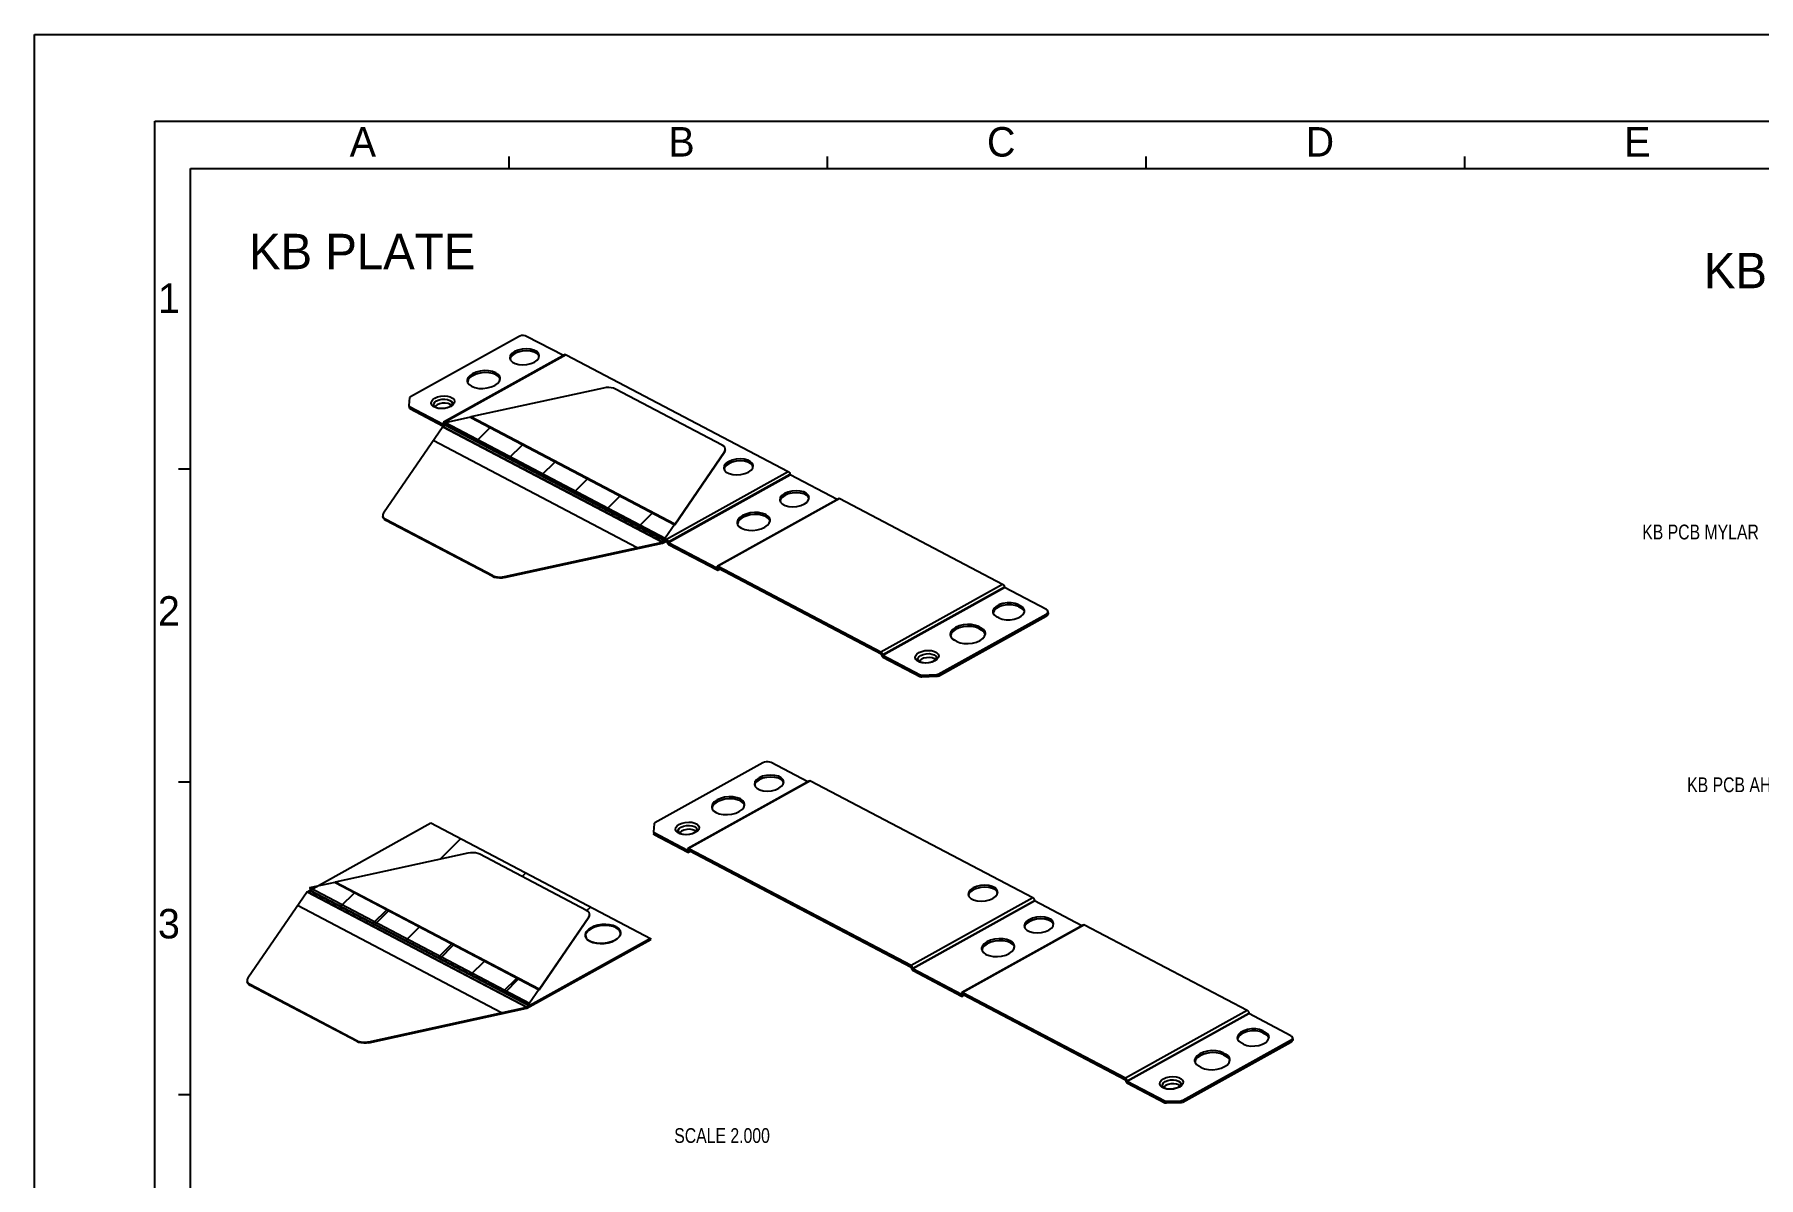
# Model space of a CAD drawing. Header units: millimetres. Extents: x 0 to 594, y 0 to 420.
# Drawn here: x 0 to 292.2, y 226.3 to 420 of the extents above; entities that cross this region are included whole.
import ezdxf

# ---------------------------------------------------------------- set-up
doc = ezdxf.new("R2010")
doc.units = ezdxf.units.MM
doc.header["$LTSCALE"] = 32.67
doc.layers.get('0').update_dxf_attribs({"linetype": 'CONTINUOUS'})
doc.layers.add('ASSEM_MEM', color=7, linetype='CONTINUOUS')
doc.styles.get("Standard").update_dxf_attribs({"font": 'txt', "width": 0.8})
doc.styles.add('TEXTSTYLE_2', font='txt')
doc.styles.add('TEXTSTYLE_7', font='ar_wgl__.ttf')

msp = doc.modelspace()

# ---------------------------------------------------------------- linework, layer by layer
at = {"color": 7, "linetype": 'CONTINUOUS'}
for p, q in [((0, 0), (0, 420)), ((0, 420), (594, 420)), ((20.422, 20.309), (20.422, 405.309)), ((20.422, 405.309), (571.422, 405.309)), ((80.422, 397.309), (80.422, 399.309)), ((134.422, 397.309), (134.422, 399.309)), ((188.422, 397.309), (188.422, 399.309)), ((242.422, 397.309), (242.422, 399.309)), ((26.422, 28.309), (26.422, 397.309)), ((26.422, 397.309), (564.922, 397.309)), ((26.422, 346.309), (24.422, 346.309)), ((26.422, 293.309), (24.422, 293.309)), ((26.422, 240.309), (24.422, 240.309))]:
    msp.add_line(p, q, dxfattribs=at)
at = {"layer": 'ASSEM_MEM', "color": 7, "linetype": 'CONTINUOUS'}
for p, q in [((82.001, 368.787), (63.713, 358.616)), ((89.627, 365.575), (83.41, 368.843)), ((89.93, 365.744), (69.31, 354.277)), ((90.094, 365.731), (69.474, 354.264)), ((81.984, 366.169), (81.397, 365.916)), ((85.506, 365.436), (85.45, 365.597)), ((85.456, 365.18), (85.537, 365.595)), ((90.094, 365.731), (127.738, 345.945)), ((74.871, 362.436), (74.273, 362.173)), ((80.557, 365.144), (80.674, 364.805)), ((80.669, 365.223), (80.619, 364.966)), ((73.336, 361.267), (73.398, 361.021)), ((73.494, 361.467), (73.377, 361.105)), ((96.44, 360.079), (73.953, 355.176)), ((78.882, 361.682), (78.634, 362.035)), ((78.903, 361.598), (78.882, 361.682)), ((78.914, 361.631), (78.913, 361.773)), ((116.558, 350.388), (98.46, 359.9)), ((63.583, 358.459), (63.47, 357.112)), ((63.47, 357.112), (63.47, 357.092)), ((63.47, 357.092), (63.5, 356.755)), ((63.573, 356.964), (63.604, 356.628)), ((63.573, 356.964), (69.243, 353.984)), ((63.604, 356.628), (69.274, 353.648)), ((67.553, 356.96), (67.303, 357.22)), ((67.936, 356.759), (67.553, 356.96)), ((67.907, 356.996), (67.857, 356.921)), ((68.218, 357.226), (67.907, 356.996)), ((70.547, 356.963), (70.084, 356.763)), ((70.383, 356.977), (70.656, 357.17)), ((70.903, 357.219), (70.547, 356.963)), ((71.128, 357.516), (70.903, 357.219)), ((69.191, 353.534), (69.706, 353.821)), ((69.244, 354.186), (69.235, 354.068)), ((69.243, 353.984), (69.235, 354.068)), ((69.433, 353.681), (69.243, 353.984)), ((69.293, 354.265), (69.244, 354.186)), ((69.264, 353.575), (106.505, 334.002)), ((69.274, 353.648), (69.354, 353.625)), ((69.309, 354.276), (69.293, 354.265)), ((69.504, 353.927), (69.293, 354.265)), ((69.474, 354.264), (107.118, 334.478)), ((69.488, 353.7), (69.503, 353.725)), ((69.503, 353.725), (69.512, 353.843)), ((69.512, 353.843), (69.504, 353.927)), ((69.504, 353.927), (69.706, 353.821)), ((69.586, 353.884), (69.512, 353.843)), ((69.632, 353.78), (106.873, 334.207)), ((69.668, 354.242), (73.953, 355.176)), ((69.668, 354.242), (69.706, 353.821)), ((69.668, 354.242), (106.909, 334.668)), ((69.706, 353.821), (106.947, 334.248)), ((73.953, 355.176), (73.961, 355.092)), ((108.515, 337.01), (73.953, 355.176)), ((73.961, 355.092), (108.523, 336.926)), ((69.191, 353.534), (59.154, 338.901)), ((69.191, 353.534), (106.431, 333.961)), ((74.912, 351.085), (77.263, 353.436)), ((80.418, 348.191), (82.769, 350.542)), ((108.515, 337.01), (116.945, 349.301)), ((108.523, 336.926), (116.953, 349.217)), ((116.945, 349.301), (117.058, 349.54)), ((116.945, 349.301), (116.953, 349.217)), ((116.953, 349.217), (117.034, 349.365)), ((117.058, 349.54), (117.077, 349.75)), ((85.924, 345.297), (88.276, 347.648)), ((107.118, 334.478), (127.738, 345.945)), ((107.417, 334), (128.037, 345.468)), ((107.425, 333.916), (128.045, 345.384)), ((116.819, 346.485), (116.937, 346.146)), ((116.929, 346.564), (116.88, 346.308)), ((117.659, 347.258), (117.628, 347.595)), ((118.245, 347.511), (117.659, 347.258)), ((121.767, 346.778), (121.711, 346.941)), ((121.718, 346.523), (121.798, 346.937)), ((128.045, 345.384), (128.037, 345.468)), ((136.043, 341.18), (128.045, 345.384)), ((91.431, 342.403), (93.782, 344.754)), ((96.937, 339.509), (99.288, 341.86)), ((127.728, 342.126), (127.141, 341.874)), ((102.443, 336.615), (104.795, 338.966)), ((136.346, 341.348), (115.726, 329.881)), ((136.51, 341.335), (115.89, 329.868)), ((126.301, 341.101), (126.418, 340.762)), ((126.413, 341.18), (126.363, 340.923)), ((131.25, 341.394), (131.195, 341.555)), ((131.2, 341.137), (131.281, 341.553)), ((136.51, 341.335), (164.071, 326.849)), ((59.022, 338.453), (59.037, 338.285)), ((59.541, 337.815), (59.556, 337.647)), ((77.639, 328.303), (59.541, 337.815)), ((77.655, 328.134), (59.556, 337.647)), ((108.515, 337.01), (106.909, 334.668)), ((108.515, 337.01), (108.523, 336.926)), ((119.08, 337.224), (119.142, 336.979)), ((119.238, 337.424), (119.121, 337.062)), ((120.615, 338.393), (120.017, 338.13)), ((124.626, 337.639), (124.378, 337.992)), ((124.647, 337.556), (124.626, 337.639)), ((124.658, 337.588), (124.657, 337.73)), ((79.659, 328.124), (106.431, 333.961)), ((79.674, 327.956), (106.446, 333.793)), ((106.431, 333.961), (106.947, 334.248)), ((106.431, 333.961), (106.446, 333.793)), ((106.446, 333.793), (107.101, 334.157)), ((106.52, 333.834), (106.505, 334.002)), ((106.888, 334.039), (106.873, 334.207)), ((106.947, 334.248), (106.909, 334.668)), ((106.962, 334.08), (106.947, 334.248)), ((106.947, 334.248), (107.148, 334.142)), ((107.148, 334.142), (107.317, 334.28)), ((107.156, 334.058), (107.148, 334.142)), ((107.256, 333.778), (107.425, 333.916)), ((107.425, 333.916), (107.417, 334)), ((107.425, 333.916), (115.659, 329.588)), ((107.455, 333.58), (115.69, 329.252)), ((77.655, 328.134), (77.639, 328.303)), ((79.674, 327.956), (79.659, 328.124)), ((115.661, 329.79), (115.652, 329.672)), ((115.659, 329.588), (115.652, 329.672)), ((115.871, 329.251), (115.659, 329.588)), ((115.709, 329.869), (115.661, 329.79)), ((115.726, 329.88), (115.709, 329.869)), ((115.921, 329.531), (115.709, 329.869)), ((116.157, 329.407), (115.854, 329.239)), ((115.854, 329.239), (115.871, 329.251)), ((115.871, 329.251), (115.919, 329.329)), ((115.89, 329.868), (143.451, 315.382)), ((115.919, 329.329), (115.928, 329.447)), ((115.921, 329.531), (143.481, 315.046)), ((115.928, 329.447), (115.921, 329.531)), ((116.002, 329.488), (115.928, 329.447)), ((143.451, 315.382), (164.071, 326.849)), ((143.75, 314.904), (164.37, 326.371)), ((143.758, 314.82), (164.378, 326.287)), ((164.378, 326.287), (164.37, 326.371)), ((171.503, 322.542), (164.378, 326.287)), ((153.15, 311.609), (171.439, 321.779)), ((153.181, 311.272), (171.47, 321.443)), ((162.399, 322.129), (162.432, 321.97)), ((162.444, 322.015), (162.44, 321.957)), ((162.626, 322.396), (162.444, 322.015)), ((166.73, 323.378), (167.133, 323.166)), ((166.761, 323.042), (166.73, 323.378)), ((166.761, 323.042), (167.164, 322.83)), ((167.532, 322.876), (167.133, 323.166)), ((167.164, 322.83), (167.133, 323.166)), ((167.563, 322.539), (167.164, 322.83)), ((167.772, 322.203), (167.563, 322.539)), ((167.768, 322.145), (167.782, 322.368)), ((171.439, 321.779), (171.634, 321.923)), ((171.439, 321.779), (171.47, 321.443)), ((171.664, 321.587), (171.47, 321.443)), ((171.774, 321.751), (171.664, 321.587)), ((171.763, 322.223), (171.793, 321.886)), ((171.793, 321.886), (171.774, 321.751)), ((160.029, 319.651), (160.432, 319.439)), ((160.059, 319.315), (160.029, 319.651)), ((160.059, 319.315), (160.462, 319.103)), ((160.849, 319.144), (160.432, 319.439)), ((160.462, 319.103), (160.432, 319.439)), ((160.879, 318.808), (160.462, 319.103)), ((161.127, 318.455), (160.879, 318.808)), ((161.159, 318.404), (161.159, 318.545)), ((163.451, 321.118), (163.048, 321.33)), ((155.178, 318.252), (155.24, 318.006)), ((155.336, 318.451), (155.219, 318.09)), ((156.308, 317.146), (155.905, 317.358)), ((161.148, 318.371), (161.127, 318.455)), ((143.481, 315.046), (143.65, 315.183)), ((143.489, 314.961), (143.481, 315.046)), ((143.589, 314.682), (143.758, 314.82)), ((143.758, 314.82), (143.75, 314.904)), ((143.758, 314.82), (150.1, 311.487)), ((143.788, 314.484), (150.13, 311.15)), ((149.596, 313.839), (149.347, 314.098)), ((149.98, 313.637), (149.596, 313.839)), ((149.95, 313.875), (149.901, 313.8)), ((150.262, 314.105), (149.95, 313.875)), ((152.59, 313.842), (152.127, 313.642)), ((152.426, 313.855), (152.699, 314.049)), ((152.947, 314.098), (152.59, 313.842)), ((153.172, 314.395), (152.947, 314.098)), ((150.13, 311.15), (150.1, 311.487)), ((150.376, 311.435), (152.863, 311.534)), ((150.407, 311.098), (150.376, 311.435)), ((152.894, 311.198), (150.407, 311.098)), ((152.863, 311.534), (152.894, 311.198)), ((153.15, 311.609), (153.181, 311.272)), ((123.44, 296.562), (105.152, 286.391)), ((131.066, 293.351), (124.849, 296.618)), ((131.369, 293.519), (110.749, 282.052)), ((131.533, 293.506), (110.913, 282.039)), ((121.997, 292.919), (122.114, 292.58)), ((122.108, 292.998), (122.058, 292.741)), ((123.423, 293.944), (122.836, 293.691)), ((126.945, 293.212), (126.89, 293.373)), ((126.896, 292.955), (126.976, 293.37)), ((131.533, 293.506), (169.177, 273.721)), ((116.31, 290.211), (115.712, 289.948)), ((120.321, 289.457), (120.073, 289.81)), ((120.342, 289.373), (120.321, 289.457)), ((120.353, 289.406), (120.353, 289.548)), ((46.714, 275), (67.186, 286.385)), ((67.186, 286.385), (104.427, 266.812)), ((114.776, 289.042), (114.837, 288.796)), ((114.934, 289.242), (114.816, 288.88)), ((68.747, 280.233), (72.242, 283.728)), ((105.022, 286.234), (104.909, 284.887)), ((104.909, 284.887), (104.909, 284.867)), ((104.909, 284.867), (104.939, 284.531)), ((105.013, 284.739), (105.043, 284.403)), ((105.013, 284.739), (110.682, 281.759)), ((105.043, 284.403), (110.713, 281.423)), ((108.992, 284.735), (108.743, 284.995)), ((109.376, 284.534), (108.992, 284.735)), ((109.346, 284.771), (109.296, 284.696)), ((109.658, 285.001), (109.346, 284.771)), ((111.986, 284.739), (111.523, 284.539)), ((111.822, 284.752), (112.095, 284.945)), ((112.343, 284.994), (111.986, 284.739)), ((112.568, 285.291), (112.343, 284.994)), ((73.448, 281.257), (50.961, 276.355)), ((93.566, 271.567), (75.467, 281.079)), ((110.684, 281.961), (110.675, 281.843)), ((110.682, 281.759), (110.675, 281.843)), ((110.894, 281.422), (110.682, 281.759)), ((110.732, 282.04), (110.684, 281.961)), ((110.749, 282.051), (110.732, 282.04)), ((110.944, 281.702), (110.732, 282.04)), ((111.18, 281.578), (110.877, 281.41)), ((110.877, 281.41), (110.894, 281.422)), ((110.894, 281.422), (110.942, 281.5)), ((110.913, 282.039), (148.557, 262.253)), ((110.942, 281.5), (110.951, 281.618)), ((110.951, 281.618), (110.944, 281.702)), ((110.944, 281.702), (148.588, 261.917)), ((111.025, 281.659), (110.951, 281.618)), ((82.63, 277.314), (83.255, 277.939)), ((46.198, 274.713), (36.161, 260.08)), ((46.198, 274.713), (46.714, 275)), ((46.198, 274.713), (83.439, 255.14)), ((46.272, 274.754), (83.512, 255.181)), ((46.64, 274.959), (83.881, 255.385)), ((46.676, 275.42), (50.961, 276.355)), ((46.676, 275.42), (46.714, 275)), ((46.676, 275.42), (83.916, 255.847)), ((46.714, 275), (83.954, 255.426)), ((50.961, 276.355), (50.968, 276.27)), ((85.523, 258.189), (50.961, 276.355)), ((50.968, 276.27), (85.53, 258.105)), ((159.098, 275.033), (159.067, 275.37)), ((159.684, 275.286), (159.098, 275.033)), ((163.207, 274.553), (163.15, 274.716)), ((163.157, 274.298), (163.238, 274.712)), ((51.919, 272.264), (54.271, 274.615)), ((93.636, 271.519), (94.268, 272.151)), ((148.557, 262.253), (169.177, 273.721)), ((148.856, 261.776), (169.476, 273.243)), ((148.864, 261.691), (169.484, 273.159)), ((158.258, 274.261), (158.376, 273.921)), ((158.369, 274.339), (158.319, 274.084)), ((169.484, 273.159), (169.476, 273.243)), ((177.483, 268.955), (169.484, 273.159)), ((57.426, 269.37), (59.777, 271.721)), ((57.726, 269.212), (60.025, 271.51)), ((62.932, 266.475), (65.283, 268.827)), ((85.523, 258.189), (93.953, 270.48)), ((85.53, 258.105), (93.961, 270.396)), ((93.953, 270.48), (94.066, 270.718)), ((93.953, 270.48), (93.961, 270.396)), ((93.961, 270.396), (94.042, 270.543)), ((94.066, 270.718), (94.085, 270.928)), ((177.785, 269.123), (157.166, 257.656)), ((177.949, 269.11), (157.329, 257.643)), ((167.741, 268.876), (167.858, 268.538)), ((167.852, 268.955), (167.802, 268.698)), ((169.167, 269.901), (168.58, 269.649)), ((172.689, 269.169), (172.634, 269.33)), ((172.64, 268.912), (172.72, 269.328)), ((177.949, 269.11), (205.51, 254.624)), ((68.438, 263.581), (70.79, 265.933)), ((83.454, 254.972), (104.442, 266.644)), ((104.427, 266.812), (83.954, 255.426)), ((93.382, 267.15), (93.379, 267.162)), ((93.408, 267.448), (93.383, 267.207)), ((94.141, 266.323), (94.133, 266.327)), ((94.239, 268.561), (94.268, 268.578)), ((94.268, 268.578), (94.283, 268.587)), ((94.283, 268.587), (94.306, 268.6)), ((94.306, 268.6), (94.33, 268.613)), ((94.887, 268.692), (94.345, 268.445)), ((95.882, 265.932), (95.871, 265.932)), ((97.21, 266.067), (97.201, 266.065)), ((97.826, 266.248), (97.816, 266.245)), ((98.808, 266.796), (98.801, 266.791)), ((99.124, 267.134), (99.12, 267.129)), ((99.301, 267.491), (99.334, 267.824)), ((99.337, 267.697), (99.336, 267.69)), ((104.427, 266.812), (104.442, 266.644)), ((162.054, 266.168), (161.456, 265.905)), ((68.739, 263.423), (71.038, 265.722)), ((73.945, 260.687), (76.296, 263.038)), ((160.52, 264.999), (160.581, 264.754)), ((160.678, 265.199), (160.56, 264.837)), ((166.065, 265.414), (165.818, 265.767)), ((166.086, 265.331), (166.065, 265.414)), ((166.097, 265.364), (166.097, 265.505)), ((79.451, 257.793), (81.802, 260.144)), ((148.588, 261.917), (148.756, 262.055)), ((148.595, 261.833), (148.588, 261.917)), ((148.696, 261.554), (148.864, 261.691)), ((148.864, 261.691), (148.856, 261.776)), ((148.864, 261.691), (157.099, 257.363)), ((148.895, 261.355), (157.129, 257.027)), ((36.03, 259.632), (36.045, 259.464)), ((36.549, 258.993), (36.564, 258.825)), ((54.647, 249.481), (36.549, 258.993)), ((54.662, 249.313), (36.564, 258.825)), ((79.752, 257.635), (82.05, 259.934)), ((85.523, 258.189), (83.916, 255.847)), ((85.523, 258.189), (85.53, 258.105)), ((157.1, 257.566), (157.091, 257.448)), ((157.099, 257.363), (157.091, 257.448)), ((157.31, 257.026), (157.099, 257.363)), ((157.148, 257.644), (157.1, 257.566)), ((157.165, 257.655), (157.148, 257.644)), ((157.36, 257.306), (157.148, 257.644)), ((157.596, 257.182), (157.293, 257.014)), ((157.329, 257.643), (184.89, 243.157)), ((157.359, 257.104), (157.368, 257.222)), ((157.36, 257.306), (184.921, 242.821)), ((157.368, 257.222), (157.36, 257.306)), ((157.442, 257.263), (157.368, 257.222)), ((56.667, 249.303), (83.439, 255.14)), ((56.682, 249.134), (83.454, 254.972)), ((83.439, 255.14), (83.954, 255.426)), ((83.439, 255.14), (83.454, 254.972)), ((83.528, 255.012), (83.512, 255.181)), ((83.896, 255.217), (83.881, 255.385)), ((83.954, 255.426), (83.916, 255.847)), ((83.97, 255.258), (83.954, 255.426)), ((157.294, 257.014), (157.31, 257.026)), ((157.31, 257.026), (157.359, 257.104)), ((184.89, 243.157), (205.51, 254.624)), ((185.19, 242.679), (205.809, 254.146)), ((185.197, 242.595), (205.817, 254.062)), ((205.817, 254.062), (205.809, 254.146)), ((212.943, 250.317), (205.817, 254.062)), ((54.662, 249.313), (54.647, 249.481)), ((56.682, 249.134), (56.667, 249.303)), ((194.59, 239.384), (212.878, 249.554)), ((194.62, 239.047), (212.909, 249.218)), ((203.839, 249.904), (203.871, 249.745)), ((203.883, 249.79), (203.879, 249.732)), ((204.065, 250.171), (203.883, 249.79)), ((204.891, 248.893), (204.487, 249.105)), ((208.169, 251.153), (208.573, 250.941)), ((208.2, 250.817), (208.169, 251.153)), ((208.2, 250.817), (208.603, 250.605)), ((208.972, 250.651), (208.573, 250.941)), ((208.603, 250.605), (208.573, 250.941)), ((209.002, 250.314), (208.603, 250.605)), ((209.211, 249.978), (209.002, 250.314)), ((209.207, 249.92), (209.222, 250.143)), ((212.878, 249.554), (213.073, 249.698)), ((212.878, 249.554), (212.909, 249.218)), ((213.103, 249.362), (212.909, 249.218)), ((213.213, 249.526), (213.103, 249.362)), ((213.202, 249.998), (213.233, 249.662)), ((213.233, 249.661), (213.213, 249.526)), ((196.617, 246.027), (196.679, 245.781)), ((196.775, 246.227), (196.658, 245.865)), ((201.468, 247.426), (201.871, 247.214)), ((201.498, 247.09), (201.468, 247.426)), ((201.498, 247.09), (201.902, 246.878)), ((202.288, 246.919), (201.871, 247.214)), ((201.902, 246.878), (201.871, 247.214)), ((202.319, 246.583), (201.902, 246.878)), ((202.567, 246.23), (202.319, 246.583)), ((202.588, 246.146), (202.567, 246.23)), ((202.598, 246.179), (202.598, 246.321)), ((184.921, 242.821), (185.089, 242.959)), ((184.928, 242.736), (184.921, 242.821)), ((185.029, 242.457), (185.197, 242.595)), ((185.197, 242.595), (185.19, 242.679)), ((185.197, 242.595), (191.539, 239.262)), ((197.747, 244.921), (197.344, 245.133)), ((185.228, 242.259), (191.57, 238.926)), ((191.036, 241.614), (190.786, 241.874)), ((191.419, 241.412), (191.036, 241.614)), ((191.39, 241.65), (191.34, 241.575)), ((191.701, 241.88), (191.39, 241.65)), ((194.03, 241.617), (193.567, 241.417)), ((193.866, 241.63), (194.139, 241.824)), ((194.386, 241.873), (194.03, 241.617)), ((194.611, 242.17), (194.386, 241.873)), ((191.57, 238.926), (191.539, 239.262)), ((191.815, 239.21), (194.303, 239.309)), ((191.846, 238.874), (191.815, 239.21)), ((194.333, 238.973), (191.846, 238.874)), ((194.303, 239.309), (194.333, 238.973)), ((194.59, 239.384), (194.62, 239.047))]:
    msp.add_line(p, q, dxfattribs=at)
at = {"layer": 'ASSEM_MEM', "color": 5, "linetype": 'CONTINUOUS'}
for p, q in [((102.146, 333.027), (67.584, 351.192)), ((59.022, 338.455), (59.023, 338.445)), ((77.639, 328.303), (77.648, 328.298)), ((79.154, 254.205), (44.592, 272.371)), ((36.029, 259.634), (36.03, 259.624)), ((54.647, 249.481), (54.656, 249.477))]:
    msp.add_line(p, q, dxfattribs=at)
at = {"layer": 'ASSEM_MEM', "color": 7, "linetype": 'CONTINUOUS'}
for points in [[(83.41, 368.843), (83.166, 368.932), (82.874, 368.973), (82.562, 368.96), (82.262, 368.896), (82.001, 368.787)], [(81.367, 366.253), (80.916, 365.928), (80.638, 365.559), (80.557, 365.144)], [(81.397, 365.916), (80.946, 365.592), (80.669, 365.223)], [(85.537, 365.595), (85.42, 365.934), (85.109, 366.257), (84.63, 366.509), (84.024, 366.668), (83.338, 366.722), (82.629, 366.666), (81.953, 366.505), (81.367, 366.253)], [(85.45, 365.597), (85.139, 365.921), (84.661, 366.172), (84.054, 366.331), (83.369, 366.385), (82.659, 366.33), (81.984, 366.169)], [(89.929, 365.744), (89.993, 365.759), (90.094, 365.731)], [(74.243, 362.509), (73.773, 362.179), (73.464, 361.803), (73.336, 361.408), (73.336, 361.267)], [(78.913, 361.773), (78.852, 362.018), (78.604, 362.371), (78.187, 362.666), (77.629, 362.883), (76.969, 363.007), (76.252, 363.03), (75.526, 362.95), (74.84, 362.772), (74.243, 362.509)], [(78.634, 362.035), (78.217, 362.33), (77.66, 362.547), (77, 362.671), (76.282, 362.694), (75.556, 362.613), (74.871, 362.436)], [(80.674, 364.805), (80.986, 364.482), (81.464, 364.23), (82.071, 364.071), (82.756, 364.017), (83.466, 364.073), (84.141, 364.234), (84.728, 364.486)], [(84.728, 364.486), (85.178, 364.81), (85.456, 365.18)], [(73.398, 361.021), (73.646, 360.668), (74.063, 360.373), (74.62, 360.156), (75.28, 360.032), (75.998, 360.009), (76.724, 360.09), (77.409, 360.267), (78.007, 360.53)], [(74.273, 362.173), (73.804, 361.842), (73.494, 361.467)], [(78.007, 360.53), (78.477, 360.861), (78.786, 361.236), (78.914, 361.631)], [(98.46, 359.9), (98.127, 360.036), (97.739, 360.124), (97.317, 360.162), (96.877, 360.147), (96.44, 360.079)], [(63.47, 357.092), (63.478, 357.057), (63.514, 357.006), (63.573, 356.964)], [(63.604, 356.628), (63.544, 356.67), (63.509, 356.72), (63.5, 356.756)], [(63.713, 358.616), (63.645, 358.569), (63.601, 358.515), (63.583, 358.459)], [(67.303, 357.22), (67.209, 357.516), (67.276, 357.824), (67.501, 358.121), (67.858, 358.377)], [(67.639, 357.189), (67.67, 357.406), (67.846, 357.669), (68.157, 357.899)], [(67.639, 357.189), (67.69, 357.071), (67.854, 356.923), (68.142, 356.784), (68.544, 356.685), (69.022, 356.652), (69.524, 356.694), (69.995, 356.809), (70.383, 356.977)], [(67.858, 358.377), (68.321, 358.577), (68.863, 358.707), (69.431, 358.752), (69.982, 358.709), (70.468, 358.582), (70.852, 358.38), (71.101, 358.12), (71.196, 357.824), (71.128, 357.516)], [(70.084, 356.763), (69.542, 356.634), (68.974, 356.588), (68.423, 356.631), (67.936, 356.759)], [(68.157, 357.899), (68.574, 358.074), (69.055, 358.176), (69.554, 358.196), (70.021, 358.131), (70.411, 357.989), (70.686, 357.782), (70.818, 357.531), (70.826, 357.478)], [(70.659, 357.175), (70.472, 357.316), (70.082, 357.459), (69.615, 357.523), (69.116, 357.503), (68.635, 357.401), (68.218, 357.226)], [(70.656, 357.17), (70.797, 357.349), (70.826, 357.478)], [(69.474, 354.264), (69.373, 354.292), (69.309, 354.276)], [(117.077, 349.75), (117.074, 349.778), (116.993, 350.005), (116.819, 350.212), (116.558, 350.388)], [(117.034, 349.365), (117.079, 349.514), (117.085, 349.666)], [(121.798, 346.937), (121.681, 347.277), (121.371, 347.598), (120.89, 347.851), (120.287, 348.009), (119.598, 348.064), (118.892, 348.008), (118.214, 347.847), (117.628, 347.595)], [(121.711, 346.941), (121.402, 347.262), (120.92, 347.515), (120.318, 347.673), (119.628, 347.727), (118.922, 347.672), (118.245, 347.511)], [(117.628, 347.595), (117.178, 347.271), (116.899, 346.9), (116.819, 346.485)], [(117.659, 347.258), (117.208, 346.934), (116.929, 346.564)], [(116.937, 346.146), (117.246, 345.825), (117.727, 345.572), (118.33, 345.413), (119.019, 345.359), (119.725, 345.415), (120.403, 345.576), (120.989, 345.828)], [(120.989, 345.828), (121.439, 346.152), (121.718, 346.523)], [(127.738, 345.945), (127.843, 345.866), (127.937, 345.747)], [(127.937, 345.747), (128.005, 345.607), (128.037, 345.468)], [(127.111, 342.21), (126.66, 341.886), (126.382, 341.516), (126.301, 341.101)], [(127.141, 341.874), (126.691, 341.549), (126.413, 341.18)], [(131.281, 341.553), (131.164, 341.891), (130.853, 342.215), (130.374, 342.466), (129.768, 342.625), (129.082, 342.679), (128.373, 342.623), (127.697, 342.463), (127.111, 342.21)], [(131.195, 341.555), (130.883, 341.878), (130.405, 342.13), (129.798, 342.289), (129.113, 342.343), (128.403, 342.287), (127.728, 342.126)], [(124.657, 337.73), (124.596, 337.976), (124.348, 338.329), (123.931, 338.624), (123.373, 338.841), (122.713, 338.965), (121.996, 338.988), (121.27, 338.907), (120.584, 338.729), (119.987, 338.466)], [(126.418, 340.762), (126.73, 340.439), (127.208, 340.188), (127.815, 340.029), (128.5, 339.975), (129.21, 340.03), (129.885, 340.191), (130.472, 340.444)], [(130.472, 340.444), (130.922, 340.768), (131.2, 341.137)], [(136.346, 341.348), (136.41, 341.363), (136.51, 341.335)], [(59.154, 338.901), (59.041, 338.664), (59.022, 338.454)], [(59.022, 338.454), (59.025, 338.426), (59.107, 338.197)], [(59.556, 337.647), (59.297, 337.822), (59.122, 338.029), (59.04, 338.257), (59.037, 338.285)], [(59.107, 338.197), (59.281, 337.99), (59.541, 337.815)], [(119.987, 338.466), (119.517, 338.136), (119.208, 337.761), (119.08, 337.366), (119.08, 337.224)], [(119.142, 336.979), (119.39, 336.626), (119.807, 336.33), (120.364, 336.113), (121.024, 335.989), (121.742, 335.967), (122.468, 336.047), (123.153, 336.225), (123.751, 336.488)], [(120.017, 338.13), (119.548, 337.799), (119.238, 337.424)], [(124.378, 337.992), (123.961, 338.287), (123.404, 338.504), (122.744, 338.628), (122.026, 338.651), (121.3, 338.571), (120.615, 338.393)], [(123.751, 336.488), (124.221, 336.818), (124.53, 337.194), (124.658, 337.588)], [(107.317, 334.28), (107.223, 334.399), (107.118, 334.478)], [(107.156, 334.058), (107.188, 333.918), (107.256, 333.778)], [(107.256, 333.778), (107.35, 333.66), (107.455, 333.58)], [(107.417, 334), (107.385, 334.14), (107.317, 334.28)], [(77.639, 328.303), (77.971, 328.167), (78.359, 328.079), (78.783, 328.041), (79.224, 328.056), (79.659, 328.124)], [(79.674, 327.956), (79.239, 327.888), (78.798, 327.873), (78.374, 327.91), (77.986, 327.999), (77.655, 328.134)], [(115.69, 329.252), (115.79, 329.223), (115.854, 329.239)], [(115.89, 329.868), (115.79, 329.896), (115.726, 329.88)], [(164.071, 326.849), (164.176, 326.769), (164.27, 326.651)], [(164.27, 326.651), (164.338, 326.511), (164.37, 326.371)], [(166.73, 323.378), (166.182, 323.585), (165.529, 323.693), (164.825, 323.692), (164.125, 323.583), (163.488, 323.374), (162.964, 323.083), (162.596, 322.732), (162.413, 322.351), (162.399, 322.129)], [(162.432, 321.97), (162.649, 321.621), (163.048, 321.33)], [(166.761, 323.042), (166.213, 323.249), (165.56, 323.357), (164.855, 323.356), (164.156, 323.247), (163.518, 323.038), (162.994, 322.746), (162.626, 322.396)], [(163.451, 321.118), (163.999, 320.911), (164.652, 320.803), (165.357, 320.804), (166.056, 320.913), (166.694, 321.122), (167.218, 321.414), (167.586, 321.764), (167.768, 322.145)], [(167.782, 322.368), (167.75, 322.526), (167.532, 322.876)], [(171.763, 322.223), (171.758, 322.256), (171.675, 322.413), (171.503, 322.542)], [(171.634, 321.923), (171.744, 322.088), (171.763, 322.223)], [(160.029, 319.651), (159.471, 319.868), (158.811, 319.992), (158.094, 320.015), (157.368, 319.935), (156.682, 319.757), (156.084, 319.494), (155.615, 319.163), (155.306, 318.788), (155.178, 318.393), (155.178, 318.252)], [(160.059, 319.315), (159.502, 319.532), (158.842, 319.656), (158.124, 319.678), (157.398, 319.598), (156.713, 319.42), (156.115, 319.157), (155.645, 318.827), (155.336, 318.451)], [(161.159, 318.545), (161.097, 318.791), (160.849, 319.144)], [(149.902, 315.255), (150.364, 315.455), (150.906, 315.585), (151.475, 315.631), (152.025, 315.588), (152.512, 315.46), (152.896, 315.259), (153.145, 314.999), (153.24, 314.703), (153.172, 314.395)], [(155.24, 318.006), (155.488, 317.653), (155.905, 317.358)], [(156.308, 317.146), (156.865, 316.929), (157.525, 316.805), (158.243, 316.782), (158.969, 316.862), (159.654, 317.04), (160.252, 317.303), (160.722, 317.634), (161.031, 318.009), (161.159, 318.404)], [(143.65, 315.183), (143.556, 315.302), (143.451, 315.382)], [(143.489, 314.961), (143.521, 314.822), (143.589, 314.682)], [(143.589, 314.682), (143.683, 314.563), (143.788, 314.484)], [(143.75, 314.904), (143.718, 315.044), (143.65, 315.183)], [(149.347, 314.098), (149.252, 314.395), (149.32, 314.703), (149.545, 315), (149.902, 315.255)], [(149.683, 314.068), (149.714, 314.285), (149.889, 314.547), (150.201, 314.778)], [(149.683, 314.068), (149.733, 313.949), (149.897, 313.802), (150.185, 313.663), (150.587, 313.564), (151.065, 313.531), (151.568, 313.573), (152.039, 313.688), (152.426, 313.855)], [(152.127, 313.642), (151.586, 313.512), (151.017, 313.467), (150.467, 313.51), (149.98, 313.637)], [(150.201, 314.778), (150.618, 314.952), (151.099, 315.055), (151.598, 315.075), (152.065, 315.01), (152.455, 314.868), (152.729, 314.661), (152.862, 314.41), (152.87, 314.357)], [(152.703, 314.054), (152.516, 314.195), (152.126, 314.337), (151.658, 314.402), (151.16, 314.382), (150.679, 314.28), (150.262, 314.105)], [(152.699, 314.049), (152.84, 314.228), (152.87, 314.357)], [(150.1, 311.487), (150.179, 311.456), (150.274, 311.438), (150.376, 311.435)], [(150.407, 311.098), (150.304, 311.102), (150.21, 311.119), (150.13, 311.15)], [(152.863, 311.534), (152.967, 311.546), (153.065, 311.571), (153.15, 311.609)], [(153.181, 311.272), (153.096, 311.235), (152.998, 311.209), (152.894, 311.198)], [(124.849, 296.618), (124.605, 296.707), (124.313, 296.748), (124.002, 296.735), (123.701, 296.671), (123.44, 296.562)], [(122.806, 294.028), (122.355, 293.704), (122.077, 293.334), (121.997, 292.919)], [(122.836, 293.691), (122.386, 293.367), (122.108, 292.998)], [(122.114, 292.58), (122.425, 292.257), (122.903, 292.005), (123.51, 291.846), (124.196, 291.792), (124.905, 291.848), (125.58, 292.009), (126.167, 292.261)], [(126.976, 293.37), (126.859, 293.709), (126.548, 294.032), (126.07, 294.284), (125.463, 294.443), (124.777, 294.497), (124.068, 294.441), (123.393, 294.28), (122.806, 294.028)], [(126.89, 293.373), (126.578, 293.696), (126.1, 293.947), (125.494, 294.106), (124.808, 294.16), (124.099, 294.105), (123.423, 293.944)], [(126.167, 292.261), (126.618, 292.586), (126.896, 292.955)], [(131.369, 293.519), (131.432, 293.534), (131.533, 293.506)], [(115.682, 290.284), (115.212, 289.954), (114.903, 289.578), (114.775, 289.183), (114.776, 289.042)], [(115.712, 289.948), (115.243, 289.617), (114.934, 289.242)], [(120.353, 289.548), (120.291, 289.793), (120.043, 290.146), (119.626, 290.442), (119.069, 290.659), (118.409, 290.783), (117.691, 290.805), (116.965, 290.725), (116.28, 290.547), (115.682, 290.284)], [(120.073, 289.81), (119.657, 290.105), (119.099, 290.322), (118.439, 290.446), (117.722, 290.469), (116.996, 290.388), (116.31, 290.211)], [(119.446, 288.306), (119.916, 288.636), (120.225, 289.011), (120.353, 289.406)], [(105.152, 286.391), (105.085, 286.344), (105.041, 286.291), (105.022, 286.234)], [(109.297, 286.152), (109.76, 286.352), (110.302, 286.482), (110.87, 286.527), (111.421, 286.484), (111.908, 286.357), (112.291, 286.155), (112.541, 285.896), (112.635, 285.599), (112.568, 285.291)], [(114.837, 288.796), (115.085, 288.443), (115.502, 288.148), (116.059, 287.931), (116.719, 287.807), (117.437, 287.784), (118.163, 287.865), (118.848, 288.042), (119.446, 288.306)], [(104.909, 284.867), (104.918, 284.832), (104.953, 284.781), (105.013, 284.739)], [(105.043, 284.403), (104.984, 284.445), (104.948, 284.495), (104.939, 284.531)], [(108.743, 284.995), (108.648, 285.291), (108.716, 285.599), (108.941, 285.896), (109.297, 286.152)], [(109.079, 284.964), (109.109, 285.181), (109.285, 285.444), (109.597, 285.674)], [(109.079, 284.964), (109.129, 284.846), (109.293, 284.698), (109.581, 284.559), (109.983, 284.46), (110.461, 284.427), (110.964, 284.47), (111.434, 284.584), (111.822, 284.752)], [(111.523, 284.539), (110.981, 284.409), (110.413, 284.363), (109.862, 284.406), (109.376, 284.534)], [(109.597, 285.674), (110.013, 285.849), (110.495, 285.951), (110.993, 285.971), (111.46, 285.907), (111.85, 285.764), (112.125, 285.557), (112.258, 285.307), (112.266, 285.253)], [(112.099, 284.95), (111.911, 285.091), (111.521, 285.234), (111.054, 285.298), (110.556, 285.278), (110.074, 285.176), (109.658, 285.001)], [(112.095, 284.945), (112.236, 285.124), (112.266, 285.253)], [(75.467, 281.079), (75.134, 281.215), (74.747, 281.303), (74.325, 281.34), (73.885, 281.325), (73.448, 281.257)], [(110.713, 281.423), (110.813, 281.394), (110.877, 281.41)], [(110.913, 282.039), (110.813, 282.067), (110.749, 282.051)], [(159.067, 275.37), (158.617, 275.046), (158.338, 274.675), (158.258, 274.261)], [(159.098, 275.033), (158.647, 274.709), (158.369, 274.339)], [(163.238, 274.712), (163.12, 275.052), (162.811, 275.373), (162.329, 275.626), (161.727, 275.784), (161.037, 275.839), (160.331, 275.783), (159.654, 275.622), (159.067, 275.37)], [(163.15, 274.716), (162.841, 275.037), (162.36, 275.29), (161.757, 275.448), (161.068, 275.502), (160.362, 275.447), (159.684, 275.286)], [(158.376, 273.921), (158.685, 273.6), (159.167, 273.347), (159.769, 273.189), (160.459, 273.134), (161.165, 273.19), (161.842, 273.351), (162.428, 273.603)], [(162.428, 273.603), (162.879, 273.927), (163.157, 274.298)], [(169.177, 273.721), (169.282, 273.641), (169.376, 273.522)], [(169.376, 273.522), (169.444, 273.382), (169.476, 273.243)], [(94.085, 270.928), (94.081, 270.956), (94.001, 271.183), (93.826, 271.39), (93.566, 271.567)], [(94.042, 270.543), (94.086, 270.693), (94.092, 270.844)], [(99.334, 267.824), (99.212, 268.201), (98.949, 268.516), (98.556, 268.782), (98.052, 268.987), (97.462, 269.12), (96.817, 269.175), (96.147, 269.148), (95.488, 269.042), (94.872, 268.86), (94.33, 268.613)], [(94.33, 268.613), (94.815, 268.839), (95.373, 269.014), (95.972, 269.128), (96.587, 269.175), (97.192, 269.154), (97.761, 269.064), (98.27, 268.912), (98.698, 268.701), (99.026, 268.442), (99.242, 268.146), (99.334, 267.824)], [(99.325, 267.732), (99.227, 268.032), (98.965, 268.347), (98.571, 268.614), (98.067, 268.819), (97.477, 268.952), (96.832, 269.007), (96.163, 268.98), (95.504, 268.873), (94.887, 268.692)], [(168.55, 269.985), (168.099, 269.661), (167.821, 269.291), (167.741, 268.876)], [(168.58, 269.649), (168.13, 269.325), (167.852, 268.955)], [(172.72, 269.328), (172.603, 269.666), (172.292, 269.99), (171.814, 270.241), (171.207, 270.4), (170.521, 270.454), (169.812, 270.399), (169.137, 270.238), (168.55, 269.985)], [(172.634, 269.33), (172.323, 269.653), (171.844, 269.905), (171.238, 270.064), (170.552, 270.118), (169.843, 270.062), (169.167, 269.901)], [(171.911, 268.219), (172.362, 268.543), (172.64, 268.912)], [(177.785, 269.123), (177.849, 269.138), (177.949, 269.11)], [(94.33, 268.613), (93.889, 268.314), (93.571, 267.975), (93.393, 267.616), (93.359, 267.283)], [(93.359, 267.283), (93.368, 267.508), (93.435, 267.734), (93.558, 267.957), (93.736, 268.171), (93.964, 268.374), (94.239, 268.561)], [(93.379, 267.162), (93.375, 267.179), (93.37, 267.201), (93.367, 267.217), (93.364, 267.24), (93.361, 267.262), (93.359, 267.283)], [(93.359, 267.283), (93.481, 266.906), (93.744, 266.592), (94.137, 266.325), (94.642, 266.12), (95.231, 265.987), (95.877, 265.932), (96.546, 265.959), (97.205, 266.066), (97.821, 266.247), (98.363, 266.494)], [(93.48, 266.908), (93.46, 266.945), (93.439, 266.987), (93.423, 267.025), (93.406, 267.068), (93.394, 267.106), (93.382, 267.15)], [(94.345, 268.445), (93.904, 268.145), (93.586, 267.807), (93.408, 267.448)], [(93.743, 266.593), (93.693, 266.639), (93.642, 266.691), (93.595, 266.744), (93.556, 266.794), (93.516, 266.85), (93.48, 266.908)], [(94.133, 266.327), (94.065, 266.365), (93.992, 266.408), (93.929, 266.449), (93.863, 266.495), (93.801, 266.543), (93.743, 266.593)], [(94.639, 266.121), (94.554, 266.148), (94.464, 266.18), (94.384, 266.211), (94.298, 266.247), (94.224, 266.282), (94.141, 266.323)], [(95.228, 265.987), (95.132, 266.003), (95.028, 266.022), (94.926, 266.044), (94.835, 266.066), (94.737, 266.092), (94.639, 266.121)], [(95.871, 265.932), (95.768, 265.936), (95.656, 265.941), (95.545, 265.95), (95.445, 265.959), (95.336, 265.972), (95.228, 265.987)], [(96.544, 265.959), (96.44, 265.949), (96.325, 265.941), (96.221, 265.936), (96.106, 265.932), (96.002, 265.931), (95.882, 265.932)], [(97.201, 266.065), (97.1, 266.043), (96.989, 266.021), (96.876, 266.002), (96.773, 265.986), (96.659, 265.971), (96.544, 265.959)], [(97.816, 266.245), (97.724, 266.212), (97.621, 266.178), (97.526, 266.149), (97.42, 266.119), (97.322, 266.093), (97.21, 266.067)], [(98.363, 266.494), (98.285, 266.451), (98.196, 266.406), (98.113, 266.367), (98.019, 266.326), (97.923, 266.286), (97.826, 266.248)], [(98.363, 266.494), (98.804, 266.794), (99.122, 267.132), (99.301, 267.491)], [(98.801, 266.791), (98.74, 266.742), (98.67, 266.688), (98.603, 266.641), (98.525, 266.59), (98.445, 266.541), (98.363, 266.494)], [(99.12, 267.129), (99.079, 267.075), (99.031, 267.015), (98.983, 266.962), (98.927, 266.905), (98.872, 266.853), (98.808, 266.796)], [(99.301, 267.49), (99.282, 267.434), (99.258, 267.372), (99.232, 267.315), (99.2, 267.254), (99.164, 267.193), (99.124, 267.134)], [(99.336, 267.69), (99.334, 267.662), (99.33, 267.628), (99.325, 267.594), (99.318, 267.56), (99.31, 267.526), (99.301, 267.49)], [(99.334, 267.824), (99.336, 267.807), (99.337, 267.785), (99.338, 267.762), (99.338, 267.74), (99.338, 267.723), (99.337, 267.697)], [(161.426, 266.241), (160.956, 265.911), (160.647, 265.536), (160.519, 265.141), (160.52, 264.999)], [(161.456, 265.905), (160.987, 265.575), (160.678, 265.199)], [(166.097, 265.505), (166.035, 265.751), (165.787, 266.104), (165.37, 266.399), (164.813, 266.616), (164.153, 266.74), (163.435, 266.763), (162.709, 266.682), (162.024, 266.505), (161.426, 266.241)], [(165.818, 265.767), (165.401, 266.063), (164.843, 266.279), (164.183, 266.404), (163.466, 266.426), (162.74, 266.346), (162.054, 266.168)], [(167.858, 268.538), (168.169, 268.214), (168.647, 267.963), (169.254, 267.804), (169.94, 267.75), (170.649, 267.805), (171.324, 267.966), (171.911, 268.219)], [(160.581, 264.754), (160.829, 264.401), (161.246, 264.106), (161.804, 263.889), (162.464, 263.765), (163.181, 263.742), (163.907, 263.822), (164.593, 264), (165.19, 264.263)], [(165.19, 264.263), (165.66, 264.593), (165.969, 264.969), (166.097, 265.364)], [(36.161, 260.08), (36.049, 259.843), (36.03, 259.632)], [(148.756, 262.055), (148.662, 262.174), (148.557, 262.253)], [(148.595, 261.833), (148.627, 261.693), (148.696, 261.554)], [(148.696, 261.554), (148.789, 261.435), (148.895, 261.355)], [(148.856, 261.776), (148.824, 261.915), (148.756, 262.055)], [(36.03, 259.632), (36.033, 259.604), (36.114, 259.376)], [(36.564, 258.825), (36.304, 259.001), (36.129, 259.208), (36.048, 259.436), (36.045, 259.464)], [(36.114, 259.376), (36.289, 259.169), (36.549, 258.993)], [(157.329, 257.643), (157.229, 257.671), (157.165, 257.655)], [(157.129, 257.027), (157.23, 256.999), (157.294, 257.014)], [(205.51, 254.624), (205.615, 254.545), (205.709, 254.426)], [(205.709, 254.426), (205.777, 254.286), (205.809, 254.146)], [(208.169, 251.153), (207.621, 251.361), (206.969, 251.468), (206.264, 251.467), (205.565, 251.358), (204.927, 251.149), (204.403, 250.858), (204.035, 250.507), (203.853, 250.126), (203.839, 249.904)], [(54.647, 249.481), (54.979, 249.346), (55.366, 249.257), (55.791, 249.22), (56.231, 249.235), (56.667, 249.303)], [(56.682, 249.134), (56.247, 249.067), (55.806, 249.051), (55.382, 249.089), (54.994, 249.178), (54.662, 249.313)], [(203.871, 249.745), (204.088, 249.396), (204.487, 249.105)], [(208.2, 250.817), (207.652, 251.024), (206.999, 251.132), (206.294, 251.131), (205.595, 251.022), (204.957, 250.813), (204.433, 250.521), (204.065, 250.171)], [(204.891, 248.893), (205.439, 248.686), (206.091, 248.578), (206.796, 248.579), (207.496, 248.689), (208.133, 248.897), (208.657, 249.189), (209.025, 249.539), (209.207, 249.92)], [(209.222, 250.143), (209.189, 250.301), (208.972, 250.651)], [(213.202, 249.998), (213.197, 250.031), (213.114, 250.188), (212.943, 250.317)], [(213.073, 249.698), (213.183, 249.863), (213.202, 249.998)], [(201.468, 247.426), (200.911, 247.643), (200.251, 247.767), (199.533, 247.79), (198.807, 247.71), (198.122, 247.532), (197.524, 247.269), (197.054, 246.938), (196.745, 246.563), (196.617, 246.168), (196.617, 246.027)], [(196.679, 245.781), (196.927, 245.428), (197.344, 245.133)], [(201.498, 247.09), (200.941, 247.307), (200.281, 247.431), (199.564, 247.454), (198.837, 247.373), (198.152, 247.195), (197.554, 246.932), (197.085, 246.602), (196.775, 246.227)], [(197.747, 244.921), (198.305, 244.704), (198.965, 244.58), (199.682, 244.557), (200.408, 244.638), (201.094, 244.815), (201.692, 245.078), (202.161, 245.409), (202.47, 245.784), (202.598, 246.179)], [(202.598, 246.321), (202.536, 246.566), (202.288, 246.919)], [(185.089, 242.959), (184.995, 243.077), (184.89, 243.157)], [(184.928, 242.736), (184.96, 242.597), (185.029, 242.457)], [(185.19, 242.679), (185.157, 242.819), (185.089, 242.959)], [(190.786, 241.874), (190.692, 242.17), (190.759, 242.478), (190.984, 242.775), (191.341, 243.031)], [(191.122, 241.843), (191.153, 242.06), (191.329, 242.323), (191.64, 242.553)], [(191.341, 243.031), (191.804, 243.231), (192.346, 243.36), (192.914, 243.406), (193.464, 243.363), (193.951, 243.235), (194.335, 243.034), (194.584, 242.774), (194.679, 242.478), (194.611, 242.17)], [(191.64, 242.553), (192.057, 242.728), (192.538, 242.83), (193.037, 242.85), (193.504, 242.785), (193.894, 242.643), (194.169, 242.436), (194.301, 242.185), (194.309, 242.132)], [(185.029, 242.457), (185.122, 242.338), (185.228, 242.259)], [(191.122, 241.843), (191.173, 241.724), (191.336, 241.577), (191.625, 241.438), (192.026, 241.339), (192.505, 241.306), (193.007, 241.348), (193.478, 241.463), (193.866, 241.63)], [(193.567, 241.417), (193.025, 241.287), (192.456, 241.242), (191.906, 241.285), (191.419, 241.412)], [(194.142, 241.829), (193.955, 241.97), (193.565, 242.112), (193.098, 242.177), (192.599, 242.157), (192.118, 242.055), (191.701, 241.88)], [(194.139, 241.824), (194.279, 242.003), (194.309, 242.132)], [(191.539, 239.262), (191.619, 239.231), (191.713, 239.213), (191.815, 239.21)], [(191.846, 238.874), (191.743, 238.877), (191.649, 238.895), (191.57, 238.926)], [(194.303, 239.309), (194.406, 239.321), (194.504, 239.346), (194.59, 239.384)], [(194.62, 239.047), (194.535, 239.01), (194.437, 238.984), (194.333, 238.973)]]:
    msp.add_lwpolyline(points, dxfattribs=at)
at = {"layer": 'ASSEM_MEM', "color": 5, "linetype": 'CONTINUOUS'}
for points in [[(59.034, 338.633), (59.031, 338.621), (59.029, 338.609), (59.027, 338.597), (59.025, 338.585), (59.024, 338.573), (59.022, 338.561), (59.021, 338.549), (59.021, 338.538), (59.02, 338.526), (59.02, 338.514), (59.02, 338.502), (59.02, 338.49), (59.02, 338.478), (59.021, 338.467), (59.022, 338.455)], [(59.024, 338.435), (59.025, 338.426), (59.027, 338.414), (59.029, 338.403), (59.031, 338.392), (59.033, 338.381), (59.036, 338.37), (59.039, 338.359), (59.042, 338.348), (59.045, 338.337), (59.048, 338.326), (59.052, 338.315), (59.056, 338.304), (59.06, 338.293), (59.064, 338.282)], [(59.041, 338.664), (59.04, 338.66), (59.039, 338.655), (59.038, 338.651), (59.037, 338.646), (59.036, 338.642), (59.035, 338.637), (59.034, 338.633)], [(59.154, 338.901), (59.145, 338.888), (59.136, 338.875), (59.128, 338.862), (59.12, 338.849), (59.112, 338.835), (59.105, 338.822), (59.098, 338.809), (59.091, 338.796), (59.085, 338.783), (59.079, 338.77), (59.073, 338.756), (59.068, 338.743), (59.063, 338.73), (59.058, 338.717), (59.053, 338.704), (59.049, 338.691), (59.045, 338.678), (59.041, 338.664)], [(59.064, 338.282), (59.069, 338.272), (59.073, 338.261), (59.078, 338.251), (59.083, 338.24), (59.089, 338.23), (59.094, 338.219), (59.1, 338.209), (59.106, 338.199), (59.112, 338.189), (59.118, 338.179), (59.124, 338.168), (59.131, 338.158), (59.138, 338.148), (59.145, 338.138), (59.152, 338.128), (59.16, 338.119)], [(59.16, 338.119), (59.171, 338.104), (59.183, 338.09), (59.196, 338.075), (59.209, 338.061), (59.222, 338.047), (59.235, 338.033), (59.249, 338.02), (59.264, 338.006), (59.279, 337.993), (59.295, 337.979), (59.311, 337.965), (59.327, 337.952), (59.344, 337.939), (59.362, 337.926), (59.38, 337.913), (59.398, 337.9), (59.417, 337.887), (59.437, 337.875), (59.457, 337.862), (59.477, 337.85), (59.498, 337.838), (59.519, 337.827), (59.541, 337.815)], [(77.648, 328.298), (77.656, 328.294), (77.665, 328.289), (77.674, 328.285), (77.682, 328.281), (77.691, 328.276), (77.7, 328.272), (77.709, 328.268), (77.718, 328.264)], [(77.718, 328.264), (77.727, 328.26), (77.736, 328.256), (77.745, 328.252), (77.754, 328.248), (77.763, 328.244), (77.772, 328.24), (77.781, 328.236), (77.79, 328.232), (77.8, 328.228)], [(77.8, 328.228), (77.833, 328.215), (77.867, 328.202), (77.902, 328.19), (77.938, 328.178), (77.973, 328.166), (78.019, 328.153), (78.065, 328.14), (78.112, 328.128), (78.16, 328.116), (78.209, 328.106), (78.258, 328.096), (78.308, 328.087), (78.359, 328.079), (78.41, 328.071), (78.461, 328.064), (78.513, 328.058), (78.566, 328.053), (78.619, 328.049), (78.672, 328.046), (78.726, 328.043), (78.78, 328.041), (78.834, 328.04), (78.889, 328.04), (78.943, 328.041), (78.998, 328.042), (79.053, 328.044), (79.108, 328.047), (79.164, 328.051), (79.219, 328.056), (79.268, 328.061), (79.317, 328.066), (79.366, 328.073), (79.414, 328.079), (79.463, 328.087), (79.512, 328.095), (79.561, 328.104), (79.61, 328.114), (79.659, 328.124)], [(36.161, 260.08), (36.152, 260.067), (36.144, 260.054), (36.136, 260.04), (36.128, 260.027), (36.12, 260.014), (36.113, 260.001), (36.106, 259.988), (36.099, 259.975), (36.093, 259.961), (36.087, 259.948), (36.081, 259.935), (36.075, 259.922), (36.07, 259.909), (36.065, 259.896), (36.061, 259.882), (36.057, 259.869), (36.053, 259.856), (36.049, 259.843)], [(36.041, 259.811), (36.039, 259.8), (36.036, 259.788), (36.035, 259.776), (36.033, 259.764), (36.031, 259.752), (36.03, 259.74), (36.029, 259.728), (36.028, 259.716), (36.028, 259.704), (36.027, 259.693), (36.027, 259.681), (36.027, 259.669), (36.028, 259.657), (36.029, 259.645), (36.029, 259.634)], [(36.032, 259.614), (36.033, 259.604), (36.034, 259.593), (36.036, 259.582), (36.038, 259.571), (36.041, 259.56), (36.043, 259.548), (36.046, 259.537), (36.049, 259.526), (36.052, 259.515), (36.056, 259.504), (36.06, 259.493), (36.063, 259.482), (36.068, 259.472), (36.072, 259.461)], [(36.049, 259.843), (36.048, 259.839), (36.046, 259.834), (36.045, 259.83), (36.044, 259.825), (36.043, 259.82), (36.042, 259.816), (36.041, 259.811)], [(36.072, 259.461), (36.076, 259.45), (36.081, 259.44), (36.086, 259.429), (36.091, 259.419), (36.096, 259.408), (36.102, 259.398), (36.107, 259.388), (36.113, 259.378), (36.119, 259.367), (36.126, 259.357), (36.132, 259.347), (36.139, 259.337), (36.146, 259.327), (36.153, 259.317), (36.16, 259.307), (36.168, 259.297)], [(36.168, 259.297), (36.179, 259.283), (36.191, 259.268), (36.203, 259.254), (36.216, 259.24), (36.229, 259.226), (36.243, 259.212), (36.257, 259.198), (36.272, 259.185), (36.286, 259.171), (36.302, 259.157), (36.318, 259.144), (36.335, 259.131), (36.352, 259.117), (36.37, 259.104), (36.388, 259.091), (36.406, 259.078), (36.425, 259.066), (36.444, 259.053), (36.464, 259.041), (36.485, 259.029), (36.505, 259.017), (36.527, 259.005), (36.549, 258.993)], [(54.656, 249.477), (54.664, 249.472), (54.673, 249.468), (54.681, 249.464), (54.69, 249.459), (54.699, 249.455), (54.708, 249.451), (54.717, 249.447), (54.725, 249.442)], [(54.725, 249.442), (54.734, 249.438), (54.743, 249.434), (54.752, 249.43), (54.761, 249.426), (54.77, 249.422), (54.78, 249.418), (54.789, 249.415), (54.798, 249.411), (54.807, 249.407)], [(54.807, 249.407), (54.841, 249.394), (54.875, 249.381), (54.91, 249.368), (54.945, 249.356), (54.981, 249.345), (55.027, 249.331), (55.073, 249.319), (55.12, 249.306), (55.168, 249.295), (55.217, 249.284), (55.266, 249.275), (55.316, 249.265), (55.366, 249.257), (55.417, 249.25), (55.469, 249.243), (55.521, 249.237), (55.574, 249.232), (55.627, 249.228), (55.68, 249.224), (55.734, 249.222), (55.788, 249.22), (55.842, 249.219), (55.896, 249.219), (55.951, 249.219), (56.006, 249.221), (56.061, 249.223), (56.116, 249.226), (56.171, 249.23), (56.226, 249.235), (56.275, 249.239), (56.324, 249.245), (56.373, 249.251), (56.422, 249.258), (56.471, 249.266), (56.52, 249.274), (56.569, 249.283), (56.618, 249.292), (56.667, 249.303)]]:
    msp.add_lwpolyline(points, dxfattribs=at)

# ---------------------------------------------------------------- texts
at = {"color": 7, "linetype": 'CONTINUOUS', "attachment_point": 1, "line_spacing_factor": 0.9}
for s, insert, char_height, width, style in [('A', (53.422, 404.309), 5, 5, 'TEXTSTYLE_2'), ('B', (107.422, 404.309), 5, 5, 'TEXTSTYLE_2'), ('C', (161.422, 404.309), 5, 5, 'TEXTSTYLE_2'), ('D', (215.422, 404.309), 5, 5, 'TEXTSTYLE_2'), ('E', (269.422, 404.309), 5, 5, 'TEXTSTYLE_2'), ('KB PLATE', (36.35, 386.221), 6, 39.97026, 'TEXTSTYLE_7'), ('KB PCB', (282.918, 382.991), 6, 30.66914, 'TEXTSTYLE_7'), ('1', (20.922, 377.809), 5, 5, 'TEXTSTYLE_2'), ('2', (20.922, 324.809), 5, 5, 'TEXTSTYLE_2'), ('3', (20.922, 271.809), 5, 5, 'TEXTSTYLE_2')]:
    msp.add_mtext(s, dxfattribs=dict(at, insert=insert, char_height=char_height, width=width, style=style))
at = {"color": 7, "linetype": 'CONTINUOUS', "char_height": 2.5, "attachment_point": 3, "line_spacing_factor": 0.9}
for s, insert, width in [('KB PCB MYLAR', (292.237, 336.935), 24), ('KB PCB AHESIVE', (302.228, 294.097), 28), ('SCALE 2.000', (124.63, 234.654), 22)]:
    msp.add_mtext(s, dxfattribs=dict(at, insert=insert, width=width))

doc.saveas('drawing.dxf')
